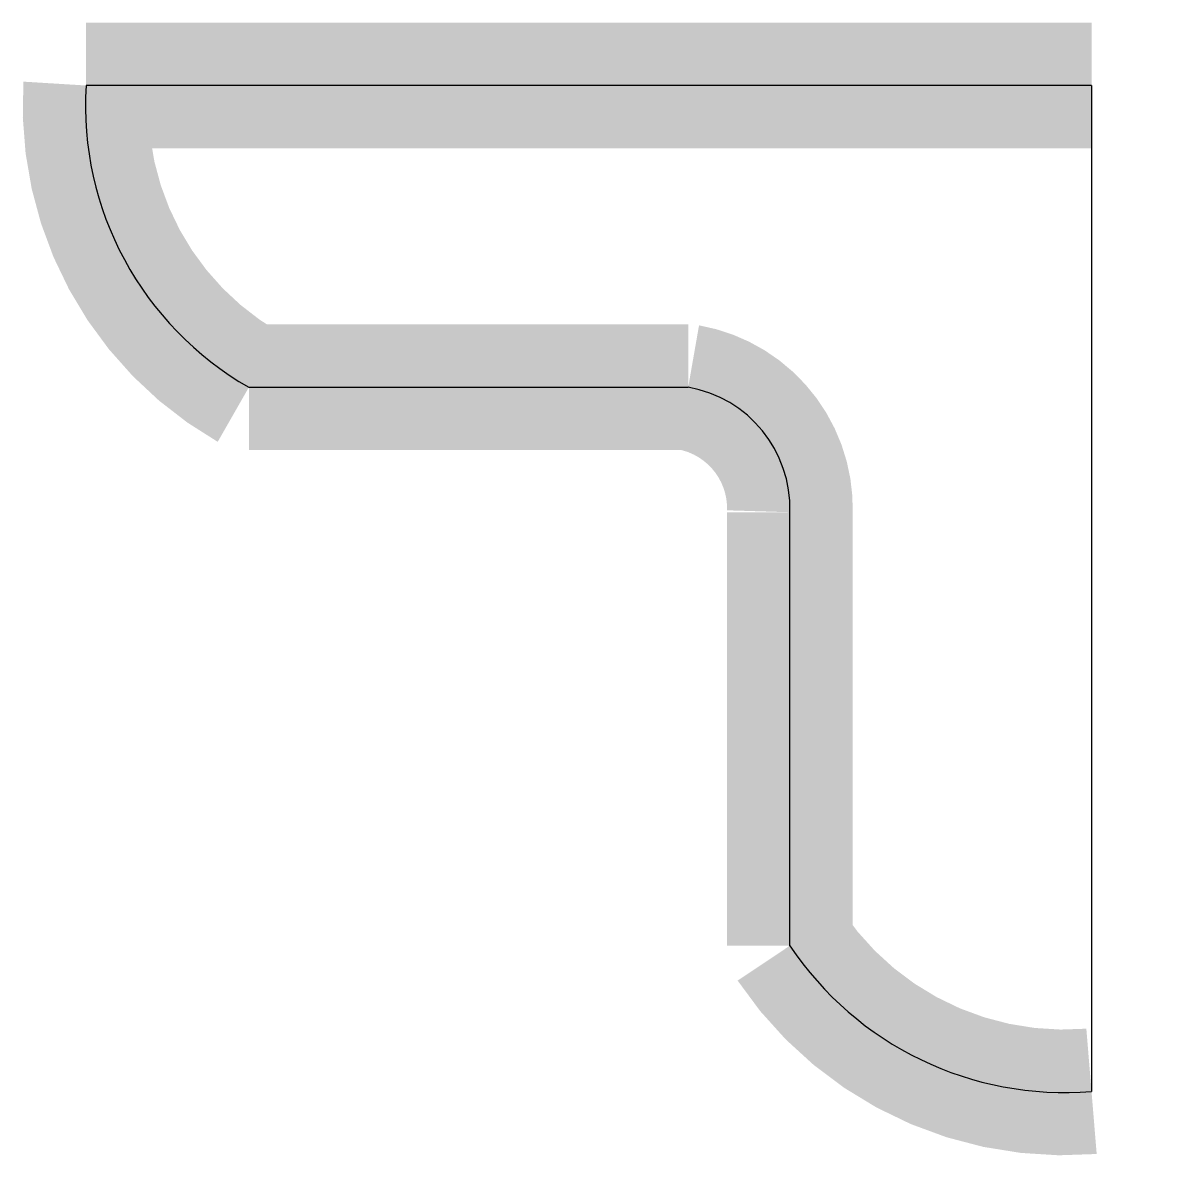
# Model space of a CAD drawing. Extents: x 65.77 to 70.27, y 138.29 to 142.8.
import ezdxf

# ---------------------------------------------------------------- set-up
doc = ezdxf.new("R2010")
doc.units = 0
doc.header["$MEASUREMENT"] = 0
doc.layers.get('0').update_dxf_attribs({"linetype": 'CONTINUOUS'})

msp = doc.modelspace()

# ---------------------------------------------------------------- linework, layer by layer
at = {"linetype": 'Continuous'}
for p, q in [((70.0239, 142.549), (66.0239, 142.549)), ((70.0239, 142.549), (70.0239, 138.549)), ((70.0239, 142.549), (70.0239, 138.549)), ((66.6716, 141.349), (68.4193, 141.349)), ((68.8239, 139.1283), (68.8239, 140.852))]:
    msp.add_line(p, q, dxfattribs=at)
at = {"linetype": 'Continuous', "const_width": 0.5}
for points in [[(66.0239, 142.549, 0.285635), (66.6716, 141.349, -0.580131)], [(68.4193, 141.349, -0.372928), (68.8239, 140.852, -0.969844)], [(68.8239, 139.1283, 0.272547), (70.0239, 138.549, 24.259777)]]:
    msp.add_lwpolyline(points, format="xyb", dxfattribs=at)
for points in [[(66.0239, 142.549), (70.0239, 142.549)], [(66.6716, 141.349), (68.4193, 141.349)], [(68.8239, 140.852), (68.8239, 139.1283)]]:
    msp.add_lwpolyline(points, dxfattribs=at)
at = {"linetype": 'Continuous'}
for centre, radius, start, end in [((67.3123, 142.4696), 1.2909, 176.4739, 240.2387), ((68.3348, 140.867), 0.4894, 358.2459, 80.0534), ((69.9158, 139.8576), 1.3131, 213.7389, 274.7208)]:
    msp.add_arc(centre, radius, start, end, dxfattribs=at)

doc.saveas('drawing.dxf')
